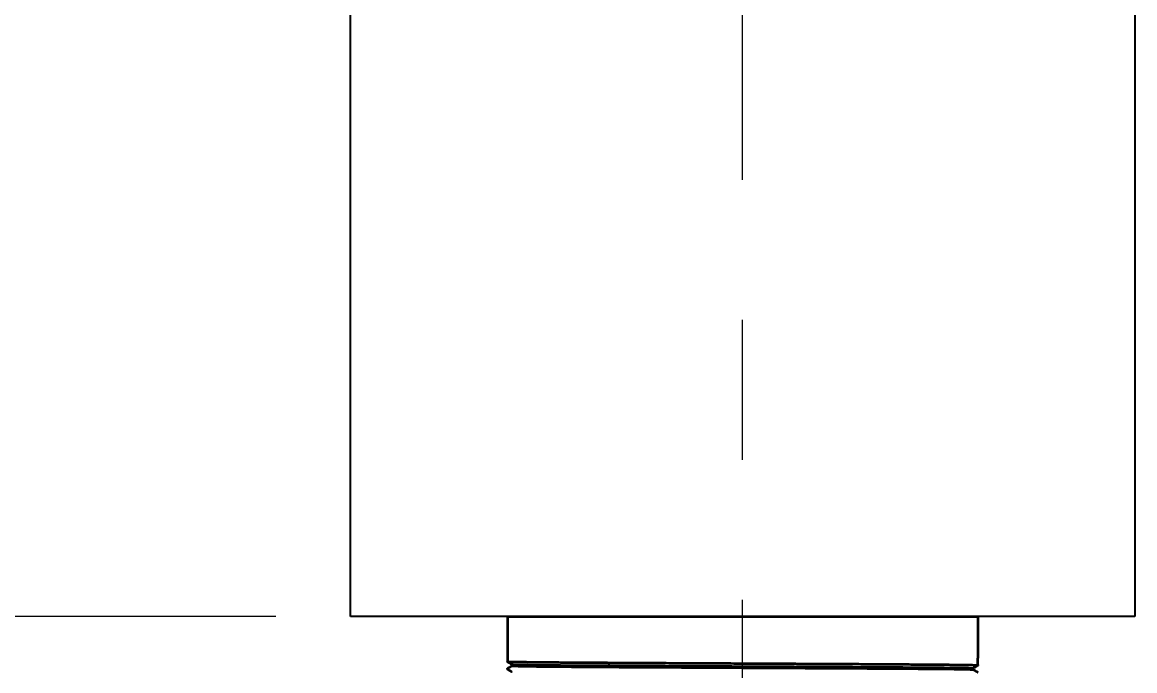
# Model space of a CAD drawing. Extents: x 0 to 1647, y 4681 to 5260.
# Drawn here: x 466.4 to 526, y 4919.9 to 4954.7 of the extents above; entities that cross this region are included whole.
import ezdxf

# ---------------------------------------------------------------- set-up
doc = ezdxf.new("R2010")
doc.units = 0
doc.header["$LTSCALE"] = 30
doc.header["$MEASUREMENT"] = 0
doc.header["$PDMODE"] = 3
doc.header["$PDSIZE"] = -10
doc.linetypes.add('CENTER', pattern=[2, 1.25, -0.25, 0.25, -0.25])
doc.layers.get('0').update_dxf_attribs({"linetype": 'CONTINUOUS'})
doc.layers.get('DEFPOINTS').update_dxf_attribs({"linetype": 'CONTINUOUS'})
doc.layers.add('\\M+5B3DF\\M+5B4E7\\M+5CFDF', color=3, linetype='CONTINUOUS', lineweight=9)
doc.layers.add('BODY', color=7, linetype='CONTINUOUS')
doc.styles.add('Daelim Dimension', font='NanumGothic.ttf')
doc.dimstyles.new('DEFAULT', dxfattribs={"dimscale": 2, "dimtxt": 2, "dimasz": 2, "dimexe": 0, "dimexo": 2, "dimgap": 1, "dimtad": 1, "dimdec": 1, "dimzin": 9, "dimdsep": 46, "dimtxsty": 'Daelim Dimension', "dimcen": 0.5, "dimclrd": 252, "dimclre": 252, "dimclrt": 3, "dimadec": 1, "dimazin": 0, "dimtfac": 1, "dimtdec": 1, "dimtix": 1, "dimtmove": 0, "dimatfit": 3, "dimfxl": 0, "dimtolj": 1, "dimtzin": 1, "dimlwd": 9, "dimlwe": 9, "dimarcsym": 0})

# ---------------------------------------------------------------- blocks, each defined once
blk = doc.blocks.new('22')
at = {"color": 0, "lineweight": 35}
for p, q in [((-151.453, 189.487), (-151.453, 186.459)), ((-119.953, 189.487), (-119.953, 186.709)), ((-119.953, 186.267), (-119.953, 186.709)), ((-119.953, 186.267), (-119.953, 186.209)), ((-119.953, 186.208), (-119.953, 186.209)), ((-151.452, 186.017), (-151.453, 186.016)), ((-151.453, 186.016), (-151.453, 185.959))]:
    blk.add_line(p, q, dxfattribs=at)
at = {"lineweight": 35}
blk.add_line((-151.453, 189.487), (-119.953, 189.487), dxfattribs=at)
at = {"color": 0, "lineweight": 35}
for points in [[(-151.142, 186.279), (-151.299, 186.37), (-151.455, 186.46)], [(-151.455, 186.015), (-151.299, 186.106), (-151.142, 186.196)], [(-151.144, 186.195), (-151.095, 186.238), (-151.144, 186.281)], [(-119.951, 186.21), (-120.107, 186.12), (-120.263, 186.029)], [(-151.143, 185.779), (-151.299, 185.87), (-151.455, 185.96)], [(-120.261, 186.031), (-120.311, 185.988), (-120.261, 185.945)], [(-120.263, 185.946), (-120.107, 185.856), (-119.951, 185.765)]]:
    blk.add_open_spline(points, degree=2, dxfattribs=at)
for points, knots in [([(-119.953, 186.209), (-119.953, 186.21), (-119.959, 186.211), (-119.978, 186.213), (-119.986, 186.214), (-120.005, 186.215), (-120.017, 186.216), (-120.08, 186.219), (-120.231, 186.225), (-120.481, 186.23), (-120.668, 186.233), (-120.726, 186.234), (-120.788, 186.235), (-120.83, 186.236), (-120.852, 186.236), (-120.961, 186.238), (-121.054, 186.239), (-121.35, 186.243), (-121.571, 186.245), (-121.876, 186.249), (-121.939, 186.249), (-122.066, 186.251), (-122.261, 186.253), (-122.467, 186.255), (-122.895, 186.259), (-123.503, 186.264), (-124.19, 186.269), (-124.734, 186.273), (-124.92, 186.274), (-125.16, 186.275), (-125.208, 186.276), (-125.305, 186.276), (-125.451, 186.277), (-125.599, 186.278), (-126.098, 186.282), (-126.512, 186.285), (-127.049, 186.288), (-127.157, 186.289), (-127.376, 186.29), (-127.486, 186.291), (-127.819, 186.293), (-128.268, 186.295), (-128.729, 186.298), (-129.079, 186.3), (-129.196, 186.3), (-129.433, 186.302), (-129.552, 186.302), (-130.15, 186.305), (-130.636, 186.308), (-131.377, 186.312), (-131.626, 186.313), (-132.002, 186.315), (-132.128, 186.316), (-132.381, 186.317), (-132.507, 186.318), (-133.141, 186.321), (-133.651, 186.324), (-134.294, 186.327), (-134.423, 186.328), (-134.681, 186.329), (-134.81, 186.33), (-135.198, 186.332), (-135.456, 186.333), (-136.231, 186.337), (-136.746, 186.339), (-137.326, 186.342), (-137.39, 186.342), (-137.519, 186.343), (-137.711, 186.344), (-138.158, 186.347), (-138.537, 186.349), (-139.29, 186.353), (-139.786, 186.355), (-140.763, 186.36), (-141.245, 186.363), (-141.839, 186.366), (-141.958, 186.366), (-142.194, 186.368), (-142.311, 186.368), (-142.663, 186.37), (-142.894, 186.372), (-143.577, 186.376), (-144.02, 186.378), (-144.557, 186.382), (-144.664, 186.382), (-144.876, 186.384), (-145.19, 186.386), (-145.699, 186.389), (-146.09, 186.392), (-146.377, 186.393), (-146.472, 186.394), (-146.659, 186.395), (-146.752, 186.396), (-147.209, 186.399), (-147.556, 186.402), (-148.047, 186.406), (-148.206, 186.407), (-148.437, 186.409), (-148.512, 186.41), (-148.661, 186.411), (-148.734, 186.412), (-149.092, 186.415), (-149.357, 186.418), (-149.662, 186.421), (-149.721, 186.422), (-149.837, 186.423), (-150.007, 186.425), (-150.163, 186.427), (-150.456, 186.43), (-150.628, 186.433), (-150.924, 186.438), (-151.048, 186.441), (-151.199, 186.445), (-151.243, 186.446), (-151.291, 186.448), (-151.3, 186.448), (-151.317, 186.449), (-151.326, 186.449), (-151.349, 186.45), (-151.364, 186.451), (-151.427, 186.454), (-151.453, 186.457), (-151.453, 186.459)], [0, 0, 0, 0, 0.015625, 0.015625, 0.023437, 0.023437, 0.03125, 0.03125, 0.0625, 0.09375, 0.09375, 0.101562, 0.105469, 0.105469, 0.109375, 0.109375, 0.125, 0.125, 0.15625, 0.15625, 0.164062, 0.164062, 0.171875, 0.1875, 0.1875, 0.21875, 0.25, 0.25, 0.265625, 0.265625, 0.269531, 0.269531, 0.273437, 0.28125, 0.28125, 0.3125, 0.3125, 0.320312, 0.320312, 0.328125, 0.328125, 0.34375, 0.359375, 0.359375, 0.367187, 0.367187, 0.375, 0.375, 0.40625, 0.40625, 0.421875, 0.421875, 0.429687, 0.429687, 0.4375, 0.4375, 0.46875, 0.46875, 0.476562, 0.476562, 0.484375, 0.484375, 0.5, 0.5, 0.53125, 0.53125, 0.535156, 0.535156, 0.539062, 0.546875, 0.5625, 0.5625, 0.59375, 0.59375, 0.625, 0.625, 0.632812, 0.632812, 0.640625, 0.640625, 0.65625, 0.65625, 0.6875, 0.6875, 0.695312, 0.695312, 0.703125, 0.71875, 0.734375, 0.734375, 0.742187, 0.742187, 0.75, 0.75, 0.78125, 0.78125, 0.796875, 0.796875, 0.804687, 0.804687, 0.8125, 0.8125, 0.84375, 0.84375, 0.851562, 0.851562, 0.859375, 0.875, 0.875, 0.90625, 0.90625, 0.9375, 0.9375, 0.953125, 0.953125, 0.957031, 0.957031, 0.960937, 0.960937, 0.96875, 0.96875, 1, 1, 1, 1]), ([(-151.144, 186.195), (-151.159, 186.186), (-150.586, 186.167), (-147.712, 186.138), (-142.817, 186.106), (-136.829, 186.075), (-130.669, 186.043), (-125.282, 186.012), (-121.495, 185.981), (-120.348, 185.958), (-120.264, 185.946), (-120.261, 185.945)], [0, 0, 0, 0, 0.10368, 0.229208, 0.354736, 0.480265, 0.605793, 0.731321, 0.856849, 0.982378, 1, 1, 1, 1]), ([(-151.144, 186.28), (-151.129, 186.272), (-150.539, 186.254), (-147.712, 186.225), (-142.817, 186.193), (-136.829, 186.162), (-130.669, 186.13), (-125.282, 186.099), (-121.495, 186.068), (-120.324, 186.045), (-120.258, 186.032), (-120.261, 186.03)], [0, 0, 0, 0, 0.097886, 0.223414, 0.348943, 0.474471, 0.599999, 0.725527, 0.851056, 0.976584, 1, 1, 1, 1])]:
    blk.add_open_spline(points, degree=3, knots=knots, dxfattribs=at)
blk = doc.blocks.new('*D3')
at = {"color": 5, "lineweight": 9, "ltscale": 0.5}
for p, q in [((378.378, 5014.262), (345.561, 5014.262)), ((347.561, 5010.262), (347.561, 4926.837)), ((479.99, 4922.837), (345.561, 4922.837))]:
    blk.add_line(p, q, dxfattribs=at)
at = {"color": 5, "ltscale": 0.5}
for points in [[(346.895, 5010.262), (348.228, 5010.262), (347.561, 5014.262)], [(346.895, 4926.837), (348.228, 4926.837), (347.561, 4922.837)]]:
    blk.add_solid(points, dxfattribs=at)
at = {"layer": 'DEFPOINTS', "color": 0, "ltscale": 0.5}
for p in [(382.378, 5014.262), (347.561, 4922.837), (483.99, 4922.837)]:
    blk.add_point(p, dxfattribs=at)
at = {"color": 7, "ltscale": 0.5, "insert": (340.118, 4968.55), "char_height": 10, "attachment_point": 5, "rotation": 90, "style": 'Daelim Dimension'}
blk.add_mtext('\\A1;91', dxfattribs=at)

msp = doc.modelspace()

# ---------------------------------------------------------------- linework, layer by layer
at = {"layer": '\\M+5B3DF\\M+5B4E7\\M+5CFDF', "color": 0, "lineweight": -3}
for p, q in [((525.99, 5053.8), (525.99, 4922.837)), ((483.99, 4922.837), (483.99, 5010.237)), ((525.99, 4922.837), (483.99, 4922.837))]:
    msp.add_line(p, q, dxfattribs=at)
at = {"layer": 'BODY', "color": 1, "linetype": 'CENTER', "lineweight": 5}
msp.add_line((504.99, 4886.236), (504.99, 5081.915), dxfattribs=at)

# ---------------------------------------------------------------- block references
at = {"layer": '\\M+5B3DF\\M+5B4E7\\M+5CFDF', "color": 0, "lineweight": 35, "xscale": 0.8, "yscale": 0.8, "zscale": 0.8}
msp.add_blockref('22', (613.552, 4771.247), dxfattribs=at)

# ---------------------------------------------------------------- dimensions: what is measured, and where the dimension line sits
at = {"color": 5, "ltscale": 0.5}
dim = msp.add_linear_dim(base=(347.561, 4922.837), p1=(382.378, 5014.262), p2=(483.99, 4922.837), angle=90, dimstyle='DEFAULT', override={"dimtxt": 5, "dimexe": 1, "dimdec": 0, "dimclrd": 5, "dimclre": 5, "dimclrt": 7}, dxfattribs=at)
dim.commit()
dim.dimension.update_dxf_attribs({"geometry": '*D3', "text_midpoint": (340.118, 4968.55)})

doc.saveas('drawing.dxf')
